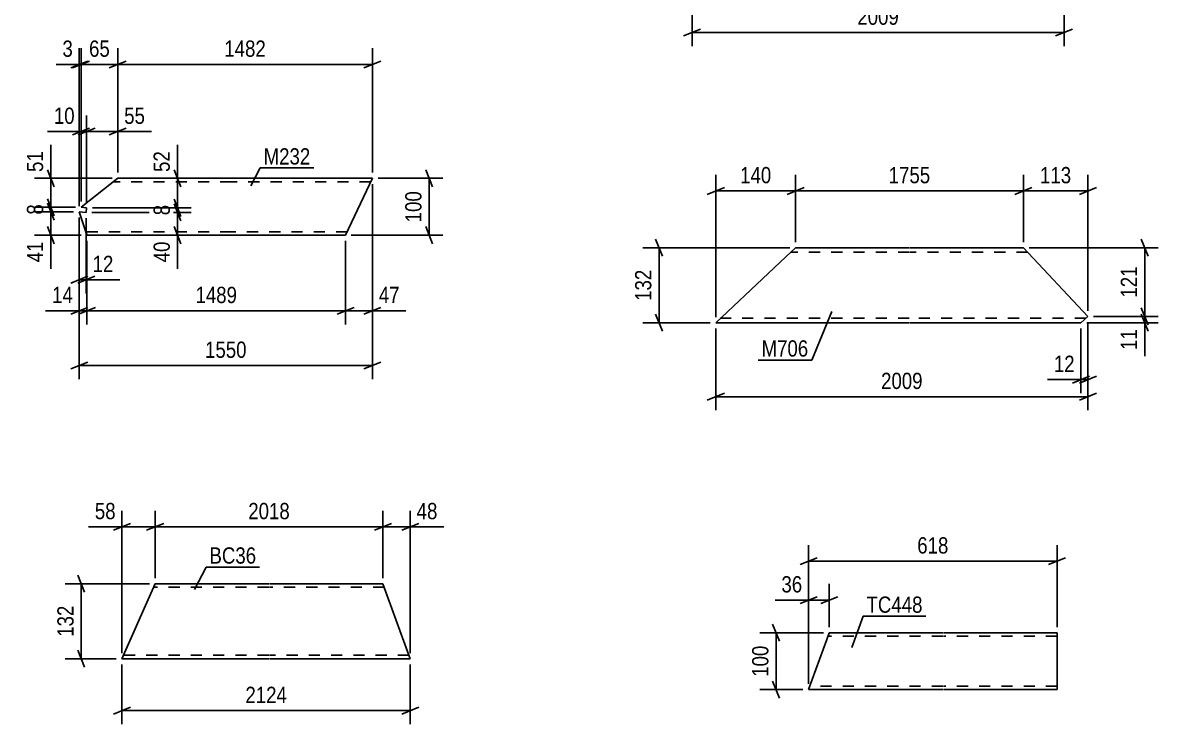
# Model space of a CAD drawing. Header units: millimetres. Extents: x 0 to 594, y 0 to 420.
# Drawn here: x 132.2 to 332.1, y 180.8 to 304.2 of the extents above; entities that cross this region are included whole.
import ezdxf

# ---------------------------------------------------------------- set-up
doc = ezdxf.new("R2010")
doc.units = ezdxf.units.MM
doc.linetypes.add('DXK_LINE_DOT2', pattern=[3.9198, 1.9599, -1.9599])
doc.styles.add('Arial Narrow', font='ARIALN.TTF', dxfattribs={"height": 0.2})

# ---------------------------------------------------------------- blocks, each defined once
blk = doc.blocks.new('Part-389636869-2687 - 2681')
at = {"color": 2, "linetype": 'Continuous'}
for p, q in [((273.72, 195.69), (274.15, 196.89)), ((294.15, 196.89), (274.15, 196.89)), ((314.25, 196.89), (294.25, 196.89)), ((314.25, 196.89), (314.25, 196.8)), ((314.25, 196.8), (314.25, 186.89)), ((270.51, 186.89), (273.72, 195.69)), ((270.51, 186.89), (294.15, 186.89)), ((294.25, 186.89), (314.25, 186.89))]:
    blk.add_line(p, q, dxfattribs=at)
at = {"color": 7, "linetype": 'DXK_LINE_DOT2'}
for p, q in [((294.15, 196.29), (273.94, 196.29)), ((274.12, 196.8), (274.03, 196.54)), ((274.15, 196.89), (274.12, 196.8)), ((314.25, 196.29), (294.25, 196.29)), ((314.25, 196.54), (314.25, 196.89)), ((270.51, 186.89), (270.55, 186.98)), ((294.15, 187.49), (270.73, 187.49)), ((314.25, 187.49), (294.25, 187.49))]:
    blk.add_line(p, q, dxfattribs=at)
blk = doc.blocks.new('Part-389636869-5161 - 5155')
at = {"color": 2, "linetype": 'Continuous'}
for p, q in [((148.91, 276.86), (142.44, 271.77)), ((168.91, 276.86), (148.91, 276.86)), ((193.72, 276.86), (169.01, 276.86)), ((189.01, 266.86), (193.72, 276.86)), ((142.12, 270.99), (143.35, 270.87)), ((143.24, 267.6), (142.12, 270.99)), ((143.43, 271.67), (142.44, 271.77)), ((143.35, 270.87), (143.43, 271.67)), ((143.45, 266.95), (143.24, 267.6)), ((143.48, 266.86), (143.45, 266.95)), ((168.91, 266.86), (143.48, 266.86)), ((189.01, 266.86), (169.01, 266.86))]:
    blk.add_line(p, q, dxfattribs=at)
at = {"color": 7, "linetype": 'DXK_LINE_DOT2'}
for p, q in [((168.91, 276.26), (148.15, 276.26)), ((193.44, 276.26), (169.01, 276.26)), ((143.24, 267.6), (143.36, 267.21)), ((168.91, 267.46), (143.28, 267.46)), ((189.29, 267.46), (169.01, 267.46))]:
    blk.add_line(p, q, dxfattribs=at)
blk = doc.blocks.new('Part-389636869-6439 - 6433')
at = {"color": 2, "linetype": 'Continuous'}
for p, q in [((268.22, 264.64), (266.51, 263.04)), ((268.22, 264.64), (288.22, 264.64)), ((288.32, 264.64), (308.32, 264.64)), ((319.67, 252.57), (308.32, 264.64)), ((266.51, 263.04), (254.18, 251.44)), ((318.46, 251.44), (319.67, 252.57)), ((288.22, 251.44), (254.18, 251.44)), ((318.46, 251.44), (288.32, 251.44))]:
    blk.add_line(p, q, dxfattribs=at)
at = {"color": 7, "linetype": 'DXK_LINE_DOT2'}
for p, q in [((288.22, 263.84), (267.37, 263.84)), ((309.07, 263.84), (288.32, 263.84)), ((255.03, 252.24), (255.1, 252.3)), ((288.22, 252.24), (255.03, 252.24)), ((319.31, 252.24), (288.32, 252.24))]:
    blk.add_line(p, q, dxfattribs=at)
blk = doc.blocks.new('Part-389636869-6566 - 6560')
at = {"color": 2, "linetype": 'Continuous'}
for p, q in [((154.96, 204.33), (149.65, 192.33)), ((154.96, 204.33), (155.49, 205.53)), ((175.49, 205.53), (155.49, 205.53)), ((195.59, 205.53), (175.59, 205.53)), ((200.39, 192.33), (195.59, 205.53)), ((149.65, 192.33), (175.49, 192.33)), ((175.59, 192.33), (200.39, 192.33))]:
    blk.add_line(p, q, dxfattribs=at)
at = {"color": 7, "linetype": 'DXK_LINE_DOT2'}
for p, q in [((175.49, 204.93), (155.22, 204.93)), ((155.45, 205.44), (155.33, 205.18)), ((155.49, 205.53), (155.45, 205.44)), ((195.8, 204.93), (175.59, 204.93)), ((175.49, 192.93), (149.92, 192.93)), ((200.18, 192.93), (175.59, 192.93))]:
    blk.add_line(p, q, dxfattribs=at)
blk = doc.blocks.new('StraightDimension-389636869-2334 - 2314')
at = {"color": 7, "linetype": 'Continuous'}
for p, q in [((250.01, 319.22), (250.01, 300.12)), ((315.49, 318.09), (315.49, 300.12)), ((251.51, 303.12), (248.51, 301.92)), ((250.01, 302.52), (315.49, 302.52)), ((313.99, 301.92), (316.99, 303.12))]:
    blk.add_line(p, q, dxfattribs=at)
at = {"color": 0}
blk.add_wipeout([(287.01, 303.27), (287.01, 307.47), (278.49, 307.47), (278.49, 303.27)], dxfattribs=at)
at = {"color": 3, "style": 'Arial Narrow'}
blk.add_text('2009', height=2.863, dxfattribs=at).set_placement((279.09, 303.87))
blk = doc.blocks.new('StraightDimension-389636869-28433 - 2681')
at = {"color": 7, "linetype": 'Continuous'}
for p, q in [((270.51, 187.89), (270.51, 212.34)), ((314.25, 197.89), (314.25, 212.34)), ((272.01, 210.09), (269.01, 208.89)), ((312.75, 208.89), (315.75, 210.09)), ((270.51, 209.49), (314.25, 209.49))]:
    blk.add_line(p, q, dxfattribs=at)
at = {"color": 0}
blk.add_wipeout([(295.73, 210.24), (295.73, 214.44), (289.04, 214.44), (289.04, 210.24)], dxfattribs=at)
at = {"color": 3, "style": 'Arial Narrow'}
blk.add_text('618', height=2.863, dxfattribs=at).set_placement((289.64, 210.84))
blk = doc.blocks.new('StraightDimension-389636869-2742 - 2681')
at = {"color": 7, "linetype": 'Continuous'}
for p, q in [((264.18, 198.39), (265.38, 195.39)), ((273.15, 196.89), (261.93, 196.89)), ((264.78, 186.89), (264.78, 196.89)), ((265.38, 185.39), (264.18, 188.39)), ((269.51, 186.89), (261.93, 186.89))]:
    blk.add_line(p, q, dxfattribs=at)
at = {"color": 0}
blk.add_wipeout([(264.03, 195.23), (259.83, 195.23), (259.83, 188.55), (264.03, 188.55)], dxfattribs=at)
at = {"color": 3, "style": 'Arial Narrow'}
blk.add_text('100', height=2.863, rotation=90.0002, dxfattribs=at).set_placement((263.43, 189.15))
blk = doc.blocks.new('StraightDimension-389636869-18769 - 2681')
at = {"color": 7, "linetype": 'Continuous'}
for p, q in [((270.51, 187.89), (270.51, 205.49)), ((274.15, 197.89), (274.15, 205.49)), ((269.01, 202.04), (272.01, 203.24)), ((270.51, 202.64), (274.15, 202.64)), ((275.65, 203.24), (272.65, 202.04))]:
    blk.add_line(p, q, dxfattribs=at)
at = {"color": 0}
blk.add_wipeout([(269.99, 203.39), (269.99, 207.59), (265.13, 207.59), (265.13, 203.39)], dxfattribs=at)
at = {"color": 7, "linetype": 'Continuous'}
blk.add_line((270.51, 202.64), (264.61, 202.64), dxfattribs=at)
blk.add_line((270.51, 202.64), (264.61, 202.64), dxfattribs=at)
at = {"color": 3, "style": 'Arial Narrow'}
blk.add_text('36', height=2.863, dxfattribs=at).set_placement((265.73, 203.99))
blk = doc.blocks.new('StraightDimension-389636869-5273 - 5155')
at = {"color": 7, "linetype": 'Continuous'}
for p, q in [((136.52, 273.27), (137.72, 270.27)), ((137.72, 269.49), (136.52, 272.49)), ((141.44, 271.77), (134.27, 271.77)), ((141.12, 270.99), (134.27, 270.99)), ((137.12, 270.99), (137.12, 271.77))]:
    blk.add_line(p, q, dxfattribs=at)
at = {"color": 0}
blk.add_wipeout([(136.37, 272.89), (132.17, 272.89), (132.17, 269.87), (136.37, 269.87)], dxfattribs=at)
at = {"color": 3, "style": 'Arial Narrow'}
blk.add_text('8', height=2.86, rotation=90.0002, dxfattribs=at).set_placement((135.77, 270.47))
blk = doc.blocks.new('StraightDimension-389636869-5185 - 5155')
at = {"color": 7, "linetype": 'Continuous'}
for p, q in [((142.12, 269.99), (142.12, 251.16)), ((143.48, 265.86), (143.48, 251.16)), ((140.62, 252.96), (143.62, 254.16)), ((144.98, 254.16), (141.98, 252.96)), ((142.12, 253.56), (143.48, 253.56))]:
    blk.add_line(p, q, dxfattribs=at)
at = {"color": 0}
blk.add_wipeout([(141.6, 254.31), (141.6, 258.51), (136.74, 258.51), (136.74, 254.31)], dxfattribs=at)
at = {"color": 7, "linetype": 'Continuous'}
blk.add_line((142.12, 253.56), (136.21, 253.56), dxfattribs=at)
blk.add_line((142.12, 253.56), (136.21, 253.56), dxfattribs=at)
at = {"color": 3, "style": 'Arial Narrow'}
blk.add_text('14', height=2.863, dxfattribs=at).set_placement((137.34, 254.91))
blk = doc.blocks.new('StraightDimension-389636869-5466 - 5155')
at = {"color": 7, "linetype": 'Continuous'}
for p, q in [((142.12, 271.99), (142.12, 299.75)), ((142.44, 272.77), (142.44, 299.75)), ((140.62, 296.3), (143.62, 297.5)), ((143.94, 297.5), (140.94, 296.3)), ((142.12, 296.9), (142.44, 296.9))]:
    blk.add_line(p, q, dxfattribs=at)
at = {"color": 0}
blk.add_wipeout([(141.6, 297.65), (141.6, 301.85), (138.57, 301.85), (138.57, 297.65)], dxfattribs=at)
at = {"color": 7, "linetype": 'Continuous'}
blk.add_line((142.12, 296.9), (138.04, 296.9), dxfattribs=at)
blk.add_line((142.12, 296.9), (138.04, 296.9), dxfattribs=at)
at = {"color": 3, "style": 'Arial Narrow'}
blk.add_text('3', height=2.86, dxfattribs=at).set_placement((139.17, 298.25))
blk = doc.blocks.new('StraightDimension-389636869-5245 - 5155')
at = {"color": 7, "linetype": 'Continuous'}
for p, q in [((142.12, 269.99), (142.12, 256.62)), ((143.35, 269.87), (143.35, 256.62)), ((140.62, 258.42), (143.62, 259.62)), ((144.85, 259.62), (141.85, 258.42)), ((142.12, 259.02), (143.35, 259.02))]:
    blk.add_line(p, q, dxfattribs=at)
at = {"color": 0}
blk.add_wipeout([(148.74, 259.77), (148.74, 263.97), (143.88, 263.97), (143.88, 259.77)], dxfattribs=at)
at = {"color": 7, "linetype": 'Continuous'}
blk.add_line((143.35, 259.02), (149.26, 259.02), dxfattribs=at)
blk.add_line((143.35, 259.02), (149.26, 259.02), dxfattribs=at)
at = {"color": 3, "style": 'Arial Narrow'}
blk.add_text('12', height=2.863, dxfattribs=at).set_placement((144.48, 260.37))
blk = doc.blocks.new('StraightDimension-389636869-5164 - 5155')
at = {"color": 7, "linetype": 'Continuous'}
for p, q in [((193.72, 275.86), (193.72, 251.16)), ((189.01, 265.86), (189.01, 251.16)), ((187.51, 252.96), (190.51, 254.16)), ((195.22, 254.16), (192.22, 252.96)), ((189.01, 253.56), (193.72, 253.56))]:
    blk.add_line(p, q, dxfattribs=at)
at = {"color": 0}
blk.add_wipeout([(199.1, 254.31), (199.1, 258.51), (194.25, 258.51), (194.25, 254.31)], dxfattribs=at)
at = {"color": 7, "linetype": 'Continuous'}
blk.add_line((193.72, 253.56), (199.63, 253.56), dxfattribs=at)
blk.add_line((193.72, 253.56), (199.63, 253.56), dxfattribs=at)
at = {"color": 3, "style": 'Arial Narrow'}
blk.add_text('47', height=2.863, dxfattribs=at).set_placement((194.85, 254.91))
blk = doc.blocks.new('StraightDimension-389636869-5216 - 5155')
at = {"color": 7, "linetype": 'Continuous'}
for p, q in [((143.48, 265.86), (143.48, 251.16)), ((189.01, 265.86), (189.01, 251.16)), ((144.98, 254.16), (141.98, 252.96)), ((187.51, 252.96), (190.51, 254.16)), ((143.48, 253.56), (189.01, 253.56))]:
    blk.add_line(p, q, dxfattribs=at)
at = {"color": 0}
blk.add_wipeout([(170.5, 254.31), (170.5, 258.51), (161.99, 258.51), (161.99, 254.31)], dxfattribs=at)
at = {"color": 3, "style": 'Arial Narrow'}
blk.add_text('1489', height=2.863, dxfattribs=at).set_placement((162.59, 254.91))
blk = doc.blocks.new('StraightDimension-389636869-5299 - 5155')
at = {"color": 7, "linetype": 'Continuous'}
for p, q in [((136.52, 278.36), (137.72, 275.36)), ((147.91, 276.86), (134.27, 276.86)), ((137.12, 271.77), (137.12, 276.86)), ((137.72, 270.27), (136.52, 273.27)), ((141.44, 271.77), (134.27, 271.77))]:
    blk.add_line(p, q, dxfattribs=at)
at = {"color": 0}
blk.add_wipeout([(136.37, 282.24), (132.17, 282.24), (132.17, 277.38), (136.37, 277.38)], dxfattribs=at)
at = {"color": 7, "linetype": 'Continuous'}
blk.add_line((137.12, 276.86), (137.12, 282.76), dxfattribs=at)
blk.add_line((137.12, 276.86), (137.12, 282.76), dxfattribs=at)
at = {"color": 3, "style": 'Arial Narrow'}
blk.add_text('51', height=2.863, rotation=90.0002, dxfattribs=at).set_placement((135.77, 277.98))
blk = doc.blocks.new('StraightDimension-389636869-5325 - 5155')
at = {"color": 7, "linetype": 'Continuous'}
for p, q in [((136.52, 272.49), (137.72, 269.49)), ((141.12, 270.99), (134.27, 270.99)), ((137.12, 266.86), (137.12, 270.99)), ((137.72, 265.36), (136.52, 268.36)), ((142.48, 266.86), (134.27, 266.86))]:
    blk.add_line(p, q, dxfattribs=at)
at = {"color": 0}
blk.add_wipeout([(136.37, 266.33), (132.17, 266.33), (132.17, 261.48), (136.37, 261.48)], dxfattribs=at)
at = {"color": 7, "linetype": 'Continuous'}
blk.add_line((137.12, 266.86), (137.12, 260.95), dxfattribs=at)
blk.add_line((137.12, 266.86), (137.12, 260.95), dxfattribs=at)
at = {"color": 3, "style": 'Arial Narrow'}
blk.add_text('41', height=2.863, rotation=90.0002, dxfattribs=at).set_placement((135.77, 262.08))
blk = doc.blocks.new('StraightDimension-389636869-5357 - 5155')
at = {"color": 7, "linetype": 'Continuous'}
for p, q in [((142.44, 272.77), (142.44, 287.94)), ((143.43, 272.67), (143.43, 287.94)), ((140.94, 284.49), (143.94, 285.69)), ((144.93, 285.69), (141.93, 284.49)), ((142.44, 285.09), (143.43, 285.09))]:
    blk.add_line(p, q, dxfattribs=at)
at = {"color": 0}
blk.add_wipeout([(141.91, 285.84), (141.91, 290.04), (137.06, 290.04), (137.06, 285.84)], dxfattribs=at)
at = {"color": 7, "linetype": 'Continuous'}
blk.add_line((142.44, 285.09), (136.53, 285.09), dxfattribs=at)
blk.add_line((142.44, 285.09), (136.53, 285.09), dxfattribs=at)
at = {"color": 3, "style": 'Arial Narrow'}
blk.add_text('10', height=2.863, dxfattribs=at).set_placement((137.66, 286.44))
blk = doc.blocks.new('StraightDimension-389636869-5374 - 5155')
at = {"color": 7, "linetype": 'Continuous'}
for p, q in [((143.43, 272.67), (143.43, 287.94)), ((148.91, 277.86), (148.91, 287.94)), ((141.93, 284.49), (144.93, 285.69)), ((143.43, 285.09), (148.91, 285.09)), ((150.41, 285.69), (147.41, 284.49))]:
    blk.add_line(p, q, dxfattribs=at)
at = {"color": 0}
blk.add_wipeout([(154.29, 285.84), (154.29, 290.04), (149.44, 290.04), (149.44, 285.84)], dxfattribs=at)
at = {"color": 7, "linetype": 'Continuous'}
blk.add_line((148.91, 285.09), (154.82, 285.09), dxfattribs=at)
blk.add_line((148.91, 285.09), (154.82, 285.09), dxfattribs=at)
at = {"color": 3, "style": 'Arial Narrow'}
blk.add_text('55', height=2.863, dxfattribs=at).set_placement((150.04, 286.44))
blk = doc.blocks.new('StraightDimension-389636869-5397 - 5155')
at = {"color": 7, "linetype": 'Continuous'}
for p, q in [((203.12, 278.36), (204.32, 275.36)), ((194.72, 276.86), (206.12, 276.86)), ((203.72, 266.86), (203.72, 276.86)), ((204.32, 265.36), (203.12, 268.36)), ((190.01, 266.86), (206.12, 266.86))]:
    blk.add_line(p, q, dxfattribs=at)
at = {"color": 0}
blk.add_wipeout([(202.97, 275.2), (198.77, 275.2), (198.77, 268.52), (202.97, 268.52)], dxfattribs=at)
at = {"color": 3, "style": 'Arial Narrow'}
blk.add_text('100', height=2.863, rotation=90.0002, dxfattribs=at).set_placement((202.37, 269.12))
blk = doc.blocks.new('StraightDimension-389636869-5416 - 5155')
at = {"color": 7, "linetype": 'Continuous'}
for p, q in [((148.91, 277.86), (148.91, 299.75)), ((193.72, 277.86), (193.72, 299.75)), ((150.41, 297.5), (147.41, 296.3)), ((148.91, 296.9), (193.72, 296.9)), ((192.22, 296.3), (195.22, 297.5))]:
    blk.add_line(p, q, dxfattribs=at)
at = {"color": 0}
blk.add_wipeout([(175.57, 297.65), (175.57, 301.85), (167.06, 301.85), (167.06, 297.65)], dxfattribs=at)
at = {"color": 3, "style": 'Arial Narrow'}
blk.add_text('1482', height=2.863, dxfattribs=at).set_placement((167.66, 298.25))
blk = doc.blocks.new('StraightDimension-389636869-5440 - 5155')
at = {"color": 7, "linetype": 'Continuous'}
for p, q in [((142.44, 272.77), (142.44, 299.75)), ((148.91, 277.86), (148.91, 299.75)), ((140.94, 296.3), (143.94, 297.5)), ((142.44, 296.9), (148.91, 296.9)), ((150.41, 297.5), (147.41, 296.3))]:
    blk.add_line(p, q, dxfattribs=at)
at = {"color": 0}
blk.add_wipeout([(148.1, 297.65), (148.1, 301.85), (143.25, 301.85), (143.25, 297.65)], dxfattribs=at)
at = {"color": 3, "style": 'Arial Narrow'}
blk.add_text('65', height=2.863, dxfattribs=at).set_placement((143.85, 298.25))
blk = doc.blocks.new('StraightDimension-389636869-5493 - 5155')
at = {"color": 7, "linetype": 'Continuous'}
for p, q in [((158.82, 272.37), (160.02, 269.37)), ((144.35, 270.87), (161.82, 270.87)), ((159.42, 266.86), (159.42, 270.87)), ((160.02, 265.36), (158.82, 268.36)), ((144.48, 266.86), (161.82, 266.86))]:
    blk.add_line(p, q, dxfattribs=at)
at = {"color": 0}
blk.add_wipeout([(158.67, 266.33), (154.47, 266.33), (154.47, 261.48), (158.67, 261.48)], dxfattribs=at)
at = {"color": 7, "linetype": 'Continuous'}
blk.add_line((159.42, 266.86), (159.42, 260.95), dxfattribs=at)
blk.add_line((159.42, 266.86), (159.42, 260.95), dxfattribs=at)
at = {"color": 3, "style": 'Arial Narrow'}
blk.add_text('40', height=2.863, rotation=90.0002, dxfattribs=at).set_placement((158.07, 262.08))
blk = doc.blocks.new('StraightDimension-389636869-5520 - 5155')
at = {"color": 7, "linetype": 'Continuous'}
for p, q in [((158.82, 273.17), (160.02, 270.17)), ((160.02, 269.37), (158.82, 272.37)), ((144.35, 270.87), (161.82, 270.87)), ((144.43, 271.67), (161.82, 271.67)), ((159.42, 270.87), (159.42, 271.67))]:
    blk.add_line(p, q, dxfattribs=at)
at = {"color": 0}
blk.add_wipeout([(158.67, 272.78), (154.47, 272.78), (154.47, 269.76), (158.67, 269.76)], dxfattribs=at)
at = {"color": 3, "style": 'Arial Narrow'}
blk.add_text('8', height=2.86, rotation=90.0002, dxfattribs=at).set_placement((158.07, 270.36))
blk = doc.blocks.new('StraightDimension-389636869-5543 - 5155')
at = {"color": 7, "linetype": 'Continuous'}
for p, q in [((158.82, 278.36), (160.02, 275.36)), ((149.91, 276.86), (161.82, 276.86)), ((159.42, 271.67), (159.42, 276.86)), ((160.02, 270.17), (158.82, 273.17)), ((144.43, 271.67), (161.82, 271.67))]:
    blk.add_line(p, q, dxfattribs=at)
at = {"color": 0}
blk.add_wipeout([(158.67, 282.24), (154.47, 282.24), (154.47, 277.38), (158.67, 277.38)], dxfattribs=at)
at = {"color": 7, "linetype": 'Continuous'}
blk.add_line((159.42, 276.86), (159.42, 282.76), dxfattribs=at)
blk.add_line((159.42, 276.86), (159.42, 282.76), dxfattribs=at)
at = {"color": 3, "style": 'Arial Narrow'}
blk.add_text('52', height=2.863, rotation=90.0002, dxfattribs=at).set_placement((158.07, 277.98))
blk = doc.blocks.new('StraightDimension-389636869-12333 - 5155')
at = {"color": 7, "linetype": 'Continuous'}
for p, q in [((193.72, 275.86), (193.72, 241.52)), ((142.12, 269.99), (142.12, 241.52)), ((143.62, 244.52), (140.62, 243.32)), ((142.12, 243.92), (193.72, 243.92)), ((192.22, 243.32), (195.22, 244.52))]:
    blk.add_line(p, q, dxfattribs=at)
at = {"color": 0}
blk.add_wipeout([(172.18, 244.67), (172.18, 248.87), (163.67, 248.87), (163.67, 244.67)], dxfattribs=at)
at = {"color": 3, "style": 'Arial Narrow'}
blk.add_text('1550', height=2.863, dxfattribs=at).set_placement((164.27, 245.27))
blk = doc.blocks.new('StraightDimension-389636869-6483 - 6433')
at = {"color": 7, "linetype": 'Continuous'}
for p, q in [((329.07, 266.14), (330.27, 263.14)), ((309.32, 264.64), (332.07, 264.64)), ((329.67, 252.57), (329.67, 264.64)), ((330.27, 251.07), (329.07, 254.07)), ((320.67, 252.57), (332.07, 252.57))]:
    blk.add_line(p, q, dxfattribs=at)
at = {"color": 0}
blk.add_wipeout([(328.92, 261.95), (324.72, 261.95), (324.72, 255.27), (328.92, 255.27)], dxfattribs=at)
at = {"color": 3, "style": 'Arial Narrow'}
blk.add_text('121', height=2.863, rotation=90.0002, dxfattribs=at).set_placement((328.32, 255.87))
blk = doc.blocks.new('StraightDimension-389636869-6467 - 6433')
at = {"color": 7, "linetype": 'Continuous'}
for p, q in [((329.07, 254.07), (330.27, 251.07)), ((320.67, 252.57), (332.07, 252.57)), ((330.27, 249.94), (329.07, 252.94)), ((329.67, 251.44), (329.67, 252.57)), ((319.46, 251.44), (332.07, 251.44))]:
    blk.add_line(p, q, dxfattribs=at)
at = {"color": 0}
blk.add_wipeout([(328.92, 250.92), (324.72, 250.92), (324.72, 246.06), (328.92, 246.06)], dxfattribs=at)
at = {"color": 7, "linetype": 'Continuous'}
blk.add_line((329.67, 251.44), (329.67, 245.54), dxfattribs=at)
blk.add_line((329.67, 251.44), (329.67, 245.54), dxfattribs=at)
at = {"color": 3, "style": 'Arial Narrow'}
blk.add_text('11', height=2.863, rotation=90.0002, dxfattribs=at).set_placement((328.32, 246.66))
blk = doc.blocks.new('StraightDimension-389636869-6514 - 6433')
at = {"color": 7, "linetype": 'Continuous'}
for p, q in [((268.22, 265.64), (268.22, 277.49)), ((308.32, 265.64), (308.32, 277.49)), ((269.72, 275.24), (266.72, 274.04)), ((268.22, 274.64), (308.32, 274.64)), ((306.82, 274.04), (309.82, 275.24))]:
    blk.add_line(p, q, dxfattribs=at)
at = {"color": 0}
blk.add_wipeout([(292.52, 275.39), (292.52, 279.59), (284.01, 279.59), (284.01, 275.39)], dxfattribs=at)
at = {"color": 3, "style": 'Arial Narrow'}
blk.add_text('1755', height=2.863, dxfattribs=at).set_placement((284.61, 275.99))
blk = doc.blocks.new('StraightDimension-389636869-6442 - 6433')
at = {"color": 7, "linetype": 'Continuous'}
for p, q in [((254.18, 250.44), (254.18, 236.04)), ((319.67, 251.57), (319.67, 236.04)), ((255.68, 239.04), (252.68, 237.84)), ((254.18, 238.44), (319.67, 238.44)), ((318.17, 237.84), (321.17, 239.04))]:
    blk.add_line(p, q, dxfattribs=at)
at = {"color": 0}
blk.add_wipeout([(291.18, 239.19), (291.18, 243.39), (282.67, 243.39), (282.67, 239.19)], dxfattribs=at)
at = {"color": 3, "style": 'Arial Narrow'}
blk.add_text('2009', height=2.863, dxfattribs=at).set_placement((283.27, 239.79))
blk = doc.blocks.new('StraightDimension-389636869-6453 - 6433')
at = {"color": 7, "linetype": 'Continuous'}
for p, q in [((244.78, 263.14), (243.58, 266.14)), ((267.22, 264.64), (241.33, 264.64)), ((244.18, 251.44), (244.18, 264.64)), ((243.58, 252.94), (244.78, 249.94)), ((253.18, 251.44), (241.33, 251.44))]:
    blk.add_line(p, q, dxfattribs=at)
at = {"color": 0}
blk.add_wipeout([(243.43, 261.38), (239.23, 261.38), (239.23, 254.7), (243.43, 254.7)], dxfattribs=at)
at = {"color": 3, "style": 'Arial Narrow'}
blk.add_text('132', height=2.863, rotation=90.0002, dxfattribs=at).set_placement((242.83, 255.3))
blk = doc.blocks.new('StraightDimension-389636869-6500 - 6433')
at = {"color": 7, "linetype": 'Continuous'}
for p, q in [((318.46, 250.44), (318.46, 239.04)), ((319.67, 251.57), (319.67, 239.04)), ((316.96, 240.84), (319.96, 242.04)), ((321.17, 242.04), (318.17, 240.84)), ((318.46, 241.44), (319.67, 241.44))]:
    blk.add_line(p, q, dxfattribs=at)
at = {"color": 0}
blk.add_wipeout([(317.94, 242.19), (317.94, 246.39), (313.08, 246.39), (313.08, 242.19)], dxfattribs=at)
at = {"color": 7, "linetype": 'Continuous'}
blk.add_line((318.46, 241.44), (312.56, 241.44), dxfattribs=at)
blk.add_line((318.46, 241.44), (312.56, 241.44), dxfattribs=at)
at = {"color": 3, "style": 'Arial Narrow'}
blk.add_text('12', height=2.863, dxfattribs=at).set_placement((313.68, 242.79))
blk = doc.blocks.new('StraightDimension-389636869-6530 - 6433')
at = {"color": 7, "linetype": 'Continuous'}
for p, q in [((308.32, 265.64), (308.32, 277.49)), ((319.67, 253.57), (319.67, 277.49)), ((306.82, 274.04), (309.82, 275.24)), ((308.32, 274.64), (319.67, 274.64)), ((321.17, 275.24), (318.17, 274.04))]:
    blk.add_line(p, q, dxfattribs=at)
at = {"color": 0}
blk.add_wipeout([(317.33, 275.39), (317.33, 279.59), (310.65, 279.59), (310.65, 275.39)], dxfattribs=at)
at = {"color": 3, "style": 'Arial Narrow'}
blk.add_text('113', height=2.863, dxfattribs=at).set_placement((311.25, 275.99))
blk = doc.blocks.new('StraightDimension-389636869-6543 - 6433')
at = {"color": 7, "linetype": 'Continuous'}
for p, q in [((254.18, 252.44), (254.18, 277.49)), ((268.22, 265.64), (268.22, 277.49)), ((255.68, 275.24), (252.68, 274.04)), ((254.18, 274.64), (268.22, 274.64)), ((266.72, 274.04), (269.72, 275.24))]:
    blk.add_line(p, q, dxfattribs=at)
at = {"color": 0}
blk.add_wipeout([(264.54, 275.39), (264.54, 279.59), (257.86, 279.59), (257.86, 275.39)], dxfattribs=at)
at = {"color": 3, "style": 'Arial Narrow'}
blk.add_text('140', height=2.863, dxfattribs=at).set_placement((258.46, 275.99))
blk = doc.blocks.new('StraightDimension-389636869-6654 - 6560')
at = {"color": 7, "linetype": 'Continuous'}
for p, q in [((149.65, 193.33), (149.65, 218.38)), ((155.49, 206.53), (155.49, 218.38)), ((148.15, 214.93), (151.15, 216.13)), ((156.99, 216.13), (153.99, 214.93)), ((149.65, 215.53), (155.49, 215.53))]:
    blk.add_line(p, q, dxfattribs=at)
at = {"color": 0}
blk.add_wipeout([(149.13, 216.28), (149.13, 220.48), (144.27, 220.48), (144.27, 216.28)], dxfattribs=at)
at = {"color": 7, "linetype": 'Continuous'}
blk.add_line((149.65, 215.53), (143.75, 215.53), dxfattribs=at)
blk.add_line((149.65, 215.53), (143.75, 215.53), dxfattribs=at)
at = {"color": 3, "style": 'Arial Narrow'}
blk.add_text('58', height=2.863, dxfattribs=at).set_placement((144.87, 216.88))
blk = doc.blocks.new('StraightDimension-389636869-6569 - 6560')
at = {"color": 7, "linetype": 'Continuous'}
for p, q in [((143.08, 204.03), (141.88, 207.03)), ((154.49, 205.53), (139.63, 205.53)), ((142.48, 192.33), (142.48, 205.53)), ((148.65, 192.33), (139.63, 192.33)), ((141.88, 193.83), (143.08, 190.83))]:
    blk.add_line(p, q, dxfattribs=at)
at = {"color": 0}
blk.add_wipeout([(141.73, 202.27), (137.53, 202.27), (137.53, 195.59), (141.73, 195.59)], dxfattribs=at)
at = {"color": 3, "style": 'Arial Narrow'}
blk.add_text('132', height=2.863, rotation=90.0002, dxfattribs=at).set_placement((141.13, 196.19))
blk = doc.blocks.new('StraightDimension-389636869-6637 - 6560')
at = {"color": 7, "linetype": 'Continuous'}
for p, q in [((195.59, 206.53), (195.59, 218.38)), ((200.39, 193.33), (200.39, 218.38)), ((194.09, 214.93), (197.09, 216.13)), ((201.89, 216.13), (198.89, 214.93)), ((195.59, 215.53), (200.39, 215.53))]:
    blk.add_line(p, q, dxfattribs=at)
at = {"color": 0}
blk.add_wipeout([(205.78, 216.28), (205.78, 220.48), (200.92, 220.48), (200.92, 216.28)], dxfattribs=at)
at = {"color": 7, "linetype": 'Continuous'}
blk.add_line((200.39, 215.53), (206.3, 215.53), dxfattribs=at)
blk.add_line((200.39, 215.53), (206.3, 215.53), dxfattribs=at)
at = {"color": 3, "style": 'Arial Narrow'}
blk.add_text('48', height=2.863, dxfattribs=at).set_placement((201.52, 216.88))
blk = doc.blocks.new('StraightDimension-389636869-6613 - 6560')
at = {"color": 7, "linetype": 'Continuous'}
for p, q in [((155.49, 206.53), (155.49, 218.38)), ((195.59, 206.53), (195.59, 218.38)), ((156.99, 216.13), (153.99, 214.93)), ((194.09, 214.93), (197.09, 216.13)), ((155.49, 215.53), (195.59, 215.53))]:
    blk.add_line(p, q, dxfattribs=at)
at = {"color": 0}
blk.add_wipeout([(179.79, 216.28), (179.79, 220.48), (171.28, 220.48), (171.28, 216.28)], dxfattribs=at)
at = {"color": 3, "style": 'Arial Narrow'}
blk.add_text('2018', height=2.863, dxfattribs=at).set_placement((171.88, 216.88))
blk = doc.blocks.new('StraightDimension-389636869-12359 - 6560')
at = {"color": 7, "linetype": 'Continuous'}
for p, q in [((149.65, 191.33), (149.65, 180.79)), ((200.39, 191.33), (200.39, 180.79)), ((151.15, 183.79), (148.15, 182.59)), ((149.65, 183.19), (200.39, 183.19)), ((198.89, 182.59), (201.89, 183.79))]:
    blk.add_line(p, q, dxfattribs=at)
at = {"color": 0}
blk.add_wipeout([(179.28, 183.94), (179.28, 188.14), (170.77, 188.14), (170.77, 183.94)], dxfattribs=at)
at = {"color": 3, "style": 'Arial Narrow'}
blk.add_text('2124', height=2.863, dxfattribs=at).set_placement((171.37, 184.54))
blk = doc.blocks.new('Mark-389636869-2683 - 2681')
at = {"color": 0}
blk.add_wipeout([(290.57, 200.41), (290.57, 203.41), (280.71, 203.41), (280.71, 200.41)], dxfattribs=at)
blk.add_wipeout([(290.57, 200.41), (290.57, 203.41), (280.71, 203.41), (280.71, 200.41)], dxfattribs=at)
at = {"color": 30, "linetype": 'Continuous'}
for p, q in [((278.14, 194.33), (280.11, 199.81)), ((280.11, 199.81), (291.17, 199.81))]:
    blk.add_line(p, q, dxfattribs=at)
at = {"color": 3, "style": 'Arial Narrow'}
blk.add_text('TC448', height=2.863, dxfattribs=at).set_placement((280.71, 200.41))
blk = doc.blocks.new('Mark-389636869-5157 - 5155')
at = {"color": 0}
blk.add_wipeout([(182.8, 279.29), (182.8, 282.29), (174.58, 282.29), (174.58, 279.29)], dxfattribs=at)
blk.add_wipeout([(182.8, 279.29), (182.8, 282.29), (174.58, 282.29), (174.58, 279.29)], dxfattribs=at)
at = {"color": 30, "linetype": 'Continuous'}
for p, q in [((172.34, 275.52), (173.98, 278.69)), ((173.98, 278.69), (183.4, 278.69))]:
    blk.add_line(p, q, dxfattribs=at)
at = {"color": 3, "style": 'Arial Narrow'}
blk.add_text('M232', height=2.863, dxfattribs=at).set_placement((174.58, 279.29))
blk = doc.blocks.new('Mark-389636869-6435 - 6433')
at = {"color": 0}
blk.add_wipeout([(270.46, 245.49), (270.46, 248.49), (262.23, 248.49), (262.23, 245.49)], dxfattribs=at)
blk.add_wipeout([(270.46, 245.49), (270.46, 248.49), (262.23, 248.49), (262.23, 245.49)], dxfattribs=at)
at = {"color": 30, "linetype": 'Continuous'}
for p in [(274.61, 253.4), (261.63, 244.89)]:
    blk.add_line(p, (271.06, 244.89), dxfattribs=at)
at = {"color": 3, "style": 'Arial Narrow'}
blk.add_text('M706', height=2.863, dxfattribs=at).set_placement((262.23, 245.49))
blk = doc.blocks.new('Mark-389636869-6562 - 6560')
at = {"color": 0}
blk.add_wipeout([(173.27, 209.06), (173.27, 212.06), (165.05, 212.06), (165.05, 209.06)], dxfattribs=at)
blk.add_wipeout([(173.27, 209.06), (173.27, 212.06), (165.05, 212.06), (165.05, 209.06)], dxfattribs=at)
at = {"color": 30, "linetype": 'Continuous'}
for p, q in [((162.39, 204.5), (164.45, 208.46)), ((164.45, 208.46), (173.87, 208.46))]:
    blk.add_line(p, q, dxfattribs=at)
at = {"color": 3, "style": 'Arial Narrow'}
blk.add_text('BC36', height=2.863, dxfattribs=at).set_placement((165.05, 209.06))

msp = doc.modelspace()

# ---------------------------------------------------------------- block references
for name in ['StraightDimension-389636869-2334 - 2314', 'Part-389636869-5161 - 5155', 'Part-389636869-6439 - 6433', 'Part-389636869-6566 - 6560', 'Part-389636869-2687 - 2681']:
    msp.add_blockref(name, (0, 0))

# ---------------------------------------------------------------- next in the draw order: block references
for name in ['StraightDimension-389636869-5164 - 5155', 'StraightDimension-389636869-5273 - 5155', 'StraightDimension-389636869-6483 - 6433', 'StraightDimension-389636869-6654 - 6560', 'StraightDimension-389636869-6637 - 6560', 'StraightDimension-389636869-28433 - 2681']:
    msp.add_blockref(name, (0, 0))

# ---------------------------------------------------------------- next in the draw order: block references
for name in ['StraightDimension-389636869-5466 - 5155', 'StraightDimension-389636869-6514 - 6433', 'StraightDimension-389636869-5185 - 5155', 'StraightDimension-389636869-6467 - 6433', 'StraightDimension-389636869-6569 - 6560', 'Mark-389636869-2683 - 2681', 'StraightDimension-389636869-2742 - 2681']:
    msp.add_blockref(name, (0, 0))

# ---------------------------------------------------------------- next in the draw order: block references
for name in ['StraightDimension-389636869-6530 - 6433', 'StraightDimension-389636869-5245 - 5155', 'StraightDimension-389636869-6442 - 6433', 'StraightDimension-389636869-6613 - 6560', 'StraightDimension-389636869-18769 - 2681', 'StraightDimension-389636869-12359 - 6560']:
    msp.add_blockref(name, (0, 0))

# ---------------------------------------------------------------- next in the draw order: block references
for name in ['StraightDimension-389636869-5299 - 5155', 'StraightDimension-389636869-5216 - 5155', 'StraightDimension-389636869-6453 - 6433', 'StraightDimension-389636869-6500 - 6433', 'Mark-389636869-6562 - 6560']:
    msp.add_blockref(name, (0, 0))

# ---------------------------------------------------------------- next in the draw order: block references
for name in ['StraightDimension-389636869-5397 - 5155', 'StraightDimension-389636869-6543 - 6433', 'StraightDimension-389636869-5325 - 5155']:
    msp.add_blockref(name, (0, 0))

# ---------------------------------------------------------------- next in the draw order: block references
for name in ['StraightDimension-389636869-5357 - 5155', 'Mark-389636869-6435 - 6433']:
    msp.add_blockref(name, (0, 0))

# ---------------------------------------------------------------- next in the draw order: block references
msp.add_blockref('StraightDimension-389636869-5374 - 5155', (0, 0))

# ---------------------------------------------------------------- next in the draw order: block references
msp.add_blockref('StraightDimension-389636869-5416 - 5155', (0, 0))

# ---------------------------------------------------------------- next in the draw order: block references
msp.add_blockref('StraightDimension-389636869-5440 - 5155', (0, 0))

# ---------------------------------------------------------------- next in the draw order: block references
msp.add_blockref('StraightDimension-389636869-5493 - 5155', (0, 0))

# ---------------------------------------------------------------- next in the draw order: block references
msp.add_blockref('StraightDimension-389636869-5520 - 5155', (0, 0))

# ---------------------------------------------------------------- next in the draw order: block references
msp.add_blockref('StraightDimension-389636869-5543 - 5155', (0, 0))

# ---------------------------------------------------------------- next in the draw order: block references
msp.add_blockref('StraightDimension-389636869-12333 - 5155', (0, 0))

# ---------------------------------------------------------------- next in the draw order: block references
msp.add_blockref('Mark-389636869-5157 - 5155', (0, 0))

doc.saveas('drawing.dxf')
